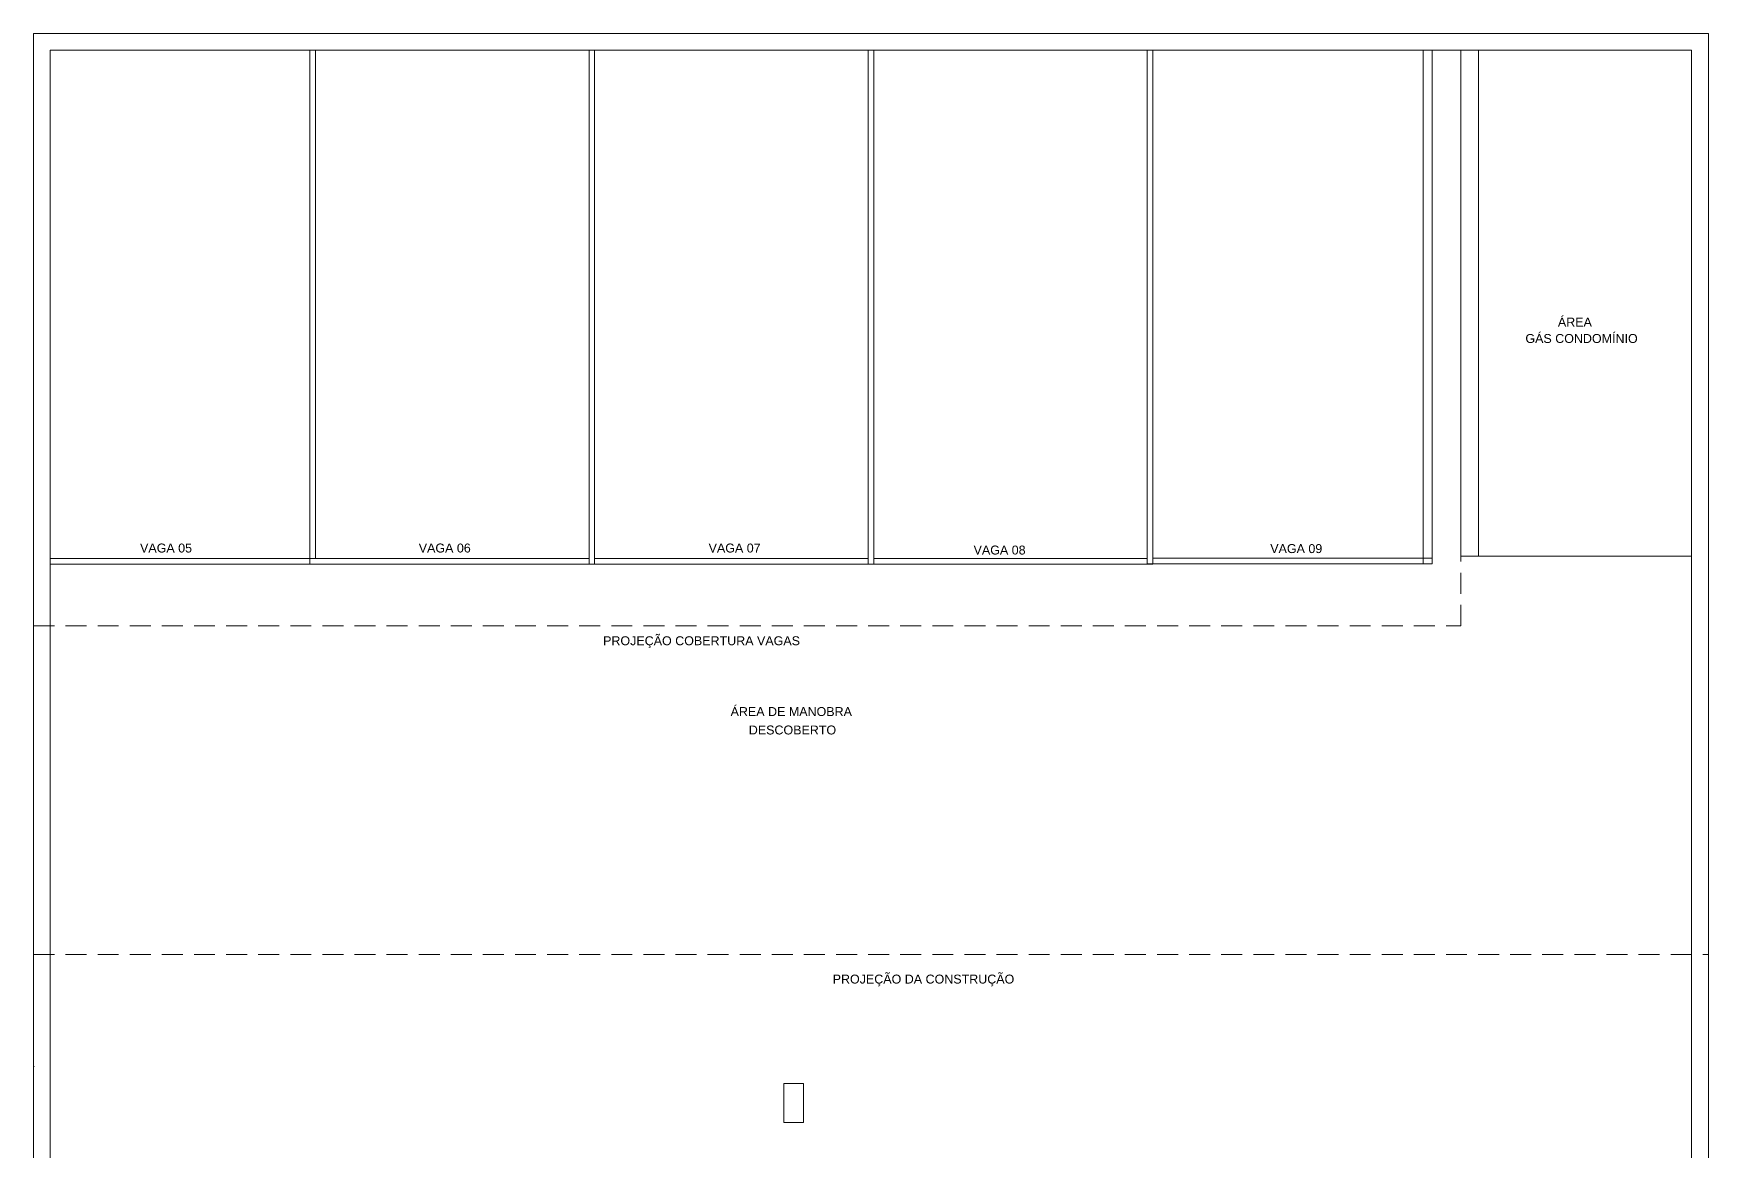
# Model space of a CAD drawing. Header units: millimetres. Extents: x 565.4 to 596.6, y 239.2 to 280.8.
# Drawn here: x 565.43 to 580.44, y 270.81 to 280.81 of the extents above; entities that cross this region are included whole.
import ezdxf

# ---------------------------------------------------------------- set-up
doc = ezdxf.new("R2010")
doc.units = ezdxf.units.MM
doc.header["$LTSCALE"] = 75
doc.linetypes.add('HIDDEN', pattern=[0.375, 0.25, -0.125])
for name, color, linetype, lineweight in [('A Arquitetura LRZ', 252, 'Continuous', 9), ('A Cumbuca LRZ', 254, 'HIDDEN', 9), ('A Esquadrias LRZ', 252, 'Continuous', 9), ('A Projeção LRZ', 253, 'HIDDEN', 9)]:
    doc.layers.add(name, color=color, linetype=linetype, lineweight=lineweight)
doc.styles.add('R80', font='arial.ttf')

msp = doc.modelspace()

# ---------------------------------------------------------------- linework, layer by layer
at = {"layer": 'A Arquitetura LRZ'}
for p, q in [((580.435, 280.81), (565.435, 280.81)), ((565.435, 280.81), (565.435, 240.81)), ((565.435, 280.805), (565.436, 280.805)), ((580.435, 240.83), (580.435, 280.81)), ((565.585, 280.66), (580.285, 280.66)), ((565.585, 270.44), (565.585, 280.66)), ((578.217, 276.132), (578.217, 280.66)), ((578.377, 276.132), (578.377, 280.66)), ((580.285, 280.66), (580.285, 265.81)), ((578.217, 276.132), (578.377, 276.132)), ((578.377, 276.132), (580.285, 276.132)), ((565.44, 271.561), (565.44, 271.559)), ((572.155, 271.41), (572.155, 271.06)), ((572.33, 271.41), (572.155, 271.41)), ((572.33, 271.06), (572.33, 271.41)), ((572.155, 271.06), (572.33, 271.06))]:
    msp.add_line(p, q, dxfattribs=at)
at = {"layer": 'A Esquadrias LRZ'}
for p, q in [((567.91, 280.66), (567.91, 276.06)), ((567.96, 276.11), (567.96, 280.66)), ((570.41, 280.66), (570.41, 276.06)), ((570.41, 280.66), (570.41, 276.11)), ((570.46, 276.11), (570.46, 280.66)), ((570.46, 276.06), (570.46, 280.66)), ((572.91, 280.66), (572.91, 276.11)), ((572.91, 280.66), (572.91, 276.06)), ((572.96, 276.06), (572.96, 280.66)), ((572.96, 276.11), (572.96, 280.66)), ((575.41, 280.66), (575.41, 276.11)), ((575.41, 280.66), (575.41, 276.062)), ((575.46, 276.06), (575.46, 280.66)), ((575.46, 276.112), (575.46, 280.66)), ((577.88, 280.66), (577.88, 276.061)), ((577.96, 276.062), (577.96, 280.66)), ((570.41, 276.11), (565.585, 276.11)), ((565.585, 276.06), (570.46, 276.06)), ((570.41, 276.06), (572.96, 276.06)), ((572.91, 276.11), (570.46, 276.11)), ((572.91, 276.06), (575.46, 276.06)), ((575.41, 276.11), (572.96, 276.11)), ((575.41, 276.062), (577.96, 276.062)), ((577.96, 276.112), (575.46, 276.112))]:
    msp.add_line(p, q, dxfattribs=at)
at = {"layer": 'A Projeção LRZ', "ltscale": 0.01}
for p, q in [((578.217, 275.507), (578.217, 280.66)), ((565.435, 275.507), (578.217, 275.507)), ((565.435, 272.565), (580.436, 272.565))]:
    msp.add_line(p, q, dxfattribs=at)

# ---------------------------------------------------------------- texts
at = {"layer": 'A Cumbuca LRZ', "style": 'R80'}
for s, p in [('ÁREA', (579.087, 278.187)), ('GÁS CONDOMÍNIO', (578.796, 278.04)), ('VAGA 05', (566.389, 276.164)), ('VAGA 06', (568.885, 276.164)), ('VAGA 07', (571.481, 276.164)), ('VAGA 08', (573.854, 276.146)), ('VAGA 09', (576.511, 276.159)), ('PROJEÇÃO COBERTURA VAGAS', (570.536, 275.334)), ('ÁREA DE MANOBRA', (571.678, 274.7)), ('DESCOBERTO', (571.841, 274.535)), ('PROJEÇÃO DA CONSTRUÇÃO', (572.592, 272.305))]:
    msp.add_text(s, height=0.08, dxfattribs=at).set_placement(p)

doc.saveas('drawing.dxf')
